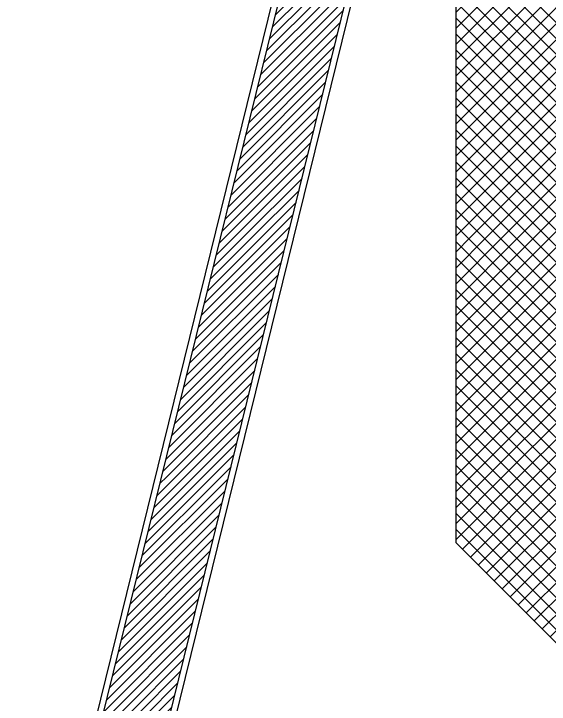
# Model space of a CAD drawing. Header units: millimetres. Extents: x 4849 to 12923, y -7542 to -986.
# Drawn here: x 4920 to 6698, y -6250 to -3959 of the extents above; entities that cross this region are included whole.
import ezdxf

# ---------------------------------------------------------------- set-up
doc = ezdxf.new("R2010")
doc.units = ezdxf.units.MM
doc.layers.add('muba', color=32, linetype='Continuous')
doc.layers.add('Pav', color=9, linetype='Continuous')
pattern_1 = [(45, (611749.955, 3302.552), (-15.0260191, 15.0260191), [])]
pattern_2 = [(135, (611749.955, 3302.552), (-26.5165043, -26.5165043), []), (225, (611749.955, 3302.552), (26.5165043, -26.5165043), [])]

msp = doc.modelspace()

# ---------------------------------------------------------------- hatches: boundary and pattern name
at = {"layer": 'Pav', "ltscale": 0.05}
h = msp.add_hatch(dxfattribs=at)
h.set_pattern_fill('ANSI31', color=256, scale=170, style=0)
h.set_pattern_definition(pattern_1)
h.paths.add_polyline_path([(5606.6, -4701), (5828.7, -4701), (6024.2, -3907), (5802.3, -3907)])
h = msp.add_hatch(dxfattribs=at)
h.set_pattern_fill('ANSI37', color=256, scale=300, angle=90, style=0)
h.set_pattern_definition(pattern_2)
h.paths.add_polyline_path([(6876.4, -4570.1, -0.064031), (6875, -4559.1, -0.000002), (6875, -4559.1, -0.005544), (6875, -4558.1, -0.091085), (6876.1, -4552.7), (6877.5, -4549.3, -0.354729), (6877.6, -4547.7), (6882.3, -4542.3, -0.042519), (6887.3, -4545.9), (6887.3, -4527.6), (6884.9, -4530.3, -0.001593), (6885, -4530.2), (6887.3, -4527.6), (6887.3, -4452.1), (6772, -4567.4), (6887.3, -4682.7), (6887.3, -4596.2, -0.070177)])
h.paths.add_polyline_path([(6887.3, -4066.1), (6777, -4176.4), (6887.3, -4286.7)], flags=16)
h.paths.add_polyline_path([(6887.3, -4286.7), (6777, -4176.4), (6887.3, -4066.1), (6887.3, -3907), (6387.3, -3907), (6387.3, -4701), (6887.3, -4701), (6887.3, -4682.7), (6772, -4567.4), (6887.3, -4452.1)])
h = msp.add_hatch(dxfattribs=at)
h.set_pattern_fill('ANSI31', color=256, scale=170, style=0)
h.set_pattern_definition(pattern_1)
h.paths.add_polyline_path([(5828.7, -4701), (5606.6, -4701), (5410.9, -5495), (5633.1, -5495)])
h = msp.add_hatch(dxfattribs=at)
h.set_pattern_fill('ANSI37', color=256, scale=300, angle=90, style=0)
h.set_pattern_definition(pattern_2)
h.paths.add_polyline_path([(6762.1, -5349.5), (6887.3, -5224.3), (6887.3, -5078.6), (6767.1, -4958.4), (6887.3, -4838.2), (6887.3, -4701), (6387.3, -4701), (6387.3, -5495), (6887.3, -5495), (6887.3, -5474.6)])
h = msp.add_hatch(dxfattribs=at)
h.set_pattern_fill('ANSI31', color=256, scale=170, style=0)
h.set_pattern_definition(pattern_1)
h.paths.add_polyline_path([(5633.1, -5495), (5410.9, -5495), (5215.2, -6289), (5437.6, -6289)])
h = msp.add_hatch(dxfattribs=at)
h.set_pattern_fill('ANSI37', color=256, scale=300, angle=90, style=0)
h.set_pattern_definition(pattern_2)
h.paths.add_polyline_path([(7766.6, -5503.2), (7656.1, -5613.7), (7676.8, -5634.3), (7673.3, -5637.9), (7560.1, -5751), (7556.6, -5754.5), (7529.3, -5727.2), (7454, -5728.2), (7447.9, -5729.3), (7447.4, -5728.3), (7330.9, -5729.7), (7330.1, -5734.5), (7330.2, -5734.7), (7330, -5734.7), (7330.9, -5729.7), (7151.8, -5732), (7237.5, -5646.3), (7234.8, -5645), (7142.9, -5736.9), (7130.7, -5749), (6887.3, -5505.6), (6887.3, -5495), (6387.3, -5495), (6387.3, -5712.7), (6893.6, -6219), (7249.2, -6219), (7393, -6059.7), (7569.7, -6219), (7766.6, -6219)])
h.paths.add_polyline_path([(7588.9, -5769.4), (7596.9, -5761.4), (7580.6, -5745.1), (7572.6, -5753.1)], flags=24)
h.paths.add_polyline_path([(7765.3, -6240.5), (7765.3, -5883.9), (7717.3, -5883.9), (7717.3, -6240.5)], flags=9)
h.paths.add_polyline_path([(7696.6, -5790.3), (7722.3, -5766.5), (7691.6, -5733.6), (7666, -5757.4)], flags=24)

# ---------------------------------------------------------------- linework, layer by layer
at = {"ltscale": 0.05}
for p, q in [((4920, -7403.1), (6484, -1057.8)), ((5188.7, -7383.1), (6681.6, -1321.7))]:
    msp.add_line(p, q, dxfattribs=at)
at = {"layer": 'muba', "ltscale": 0.05}
for p, q in [((4945.5, -7383.1), (6498.6, -1082.3)), ((5168.1, -7383.1), (6667, -1297.2))]:
    msp.add_line(p, q, dxfattribs=at)
at = {"layer": 'Pav', "ltscale": 0.05}
for p in [(6387.3, -2516.5), (6893.6, -6219)]:
    msp.add_line(p, (6387.3, -5712.7), dxfattribs=at)

doc.saveas('drawing.dxf')
